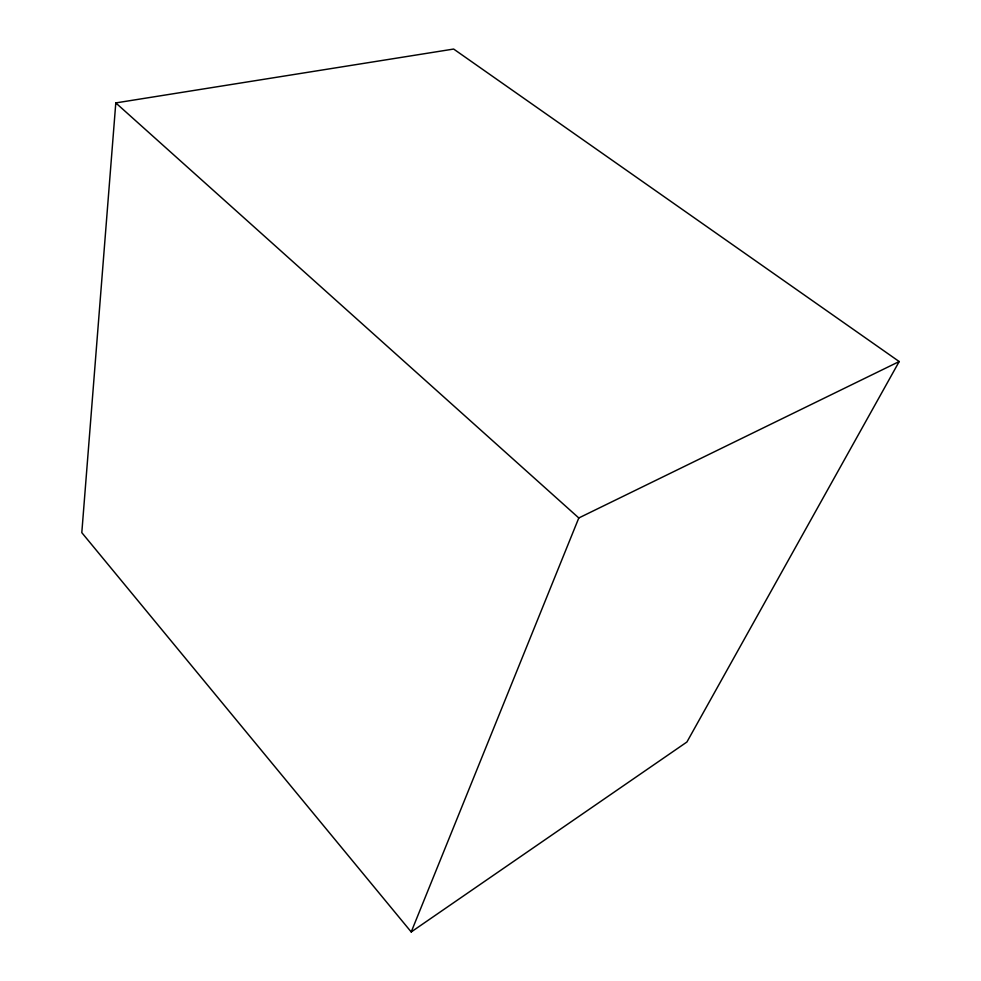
<?xml version="1.0" encoding="UTF-8"?>
<svg xmlns="http://www.w3.org/2000/svg" width="981" height="981" viewBox="0 0 981 981"><rect width="100%" height="100%" fill="white"/><g stroke="black" fill="none" stroke-linecap="round" stroke-linejoin="round"><path stroke-width="1.47" d="M115.795 102.919L81.803 532.646L411.211 931.95L686.921 742.004L899.197 361.548L453.651 49.05L115.795 102.919L578.802 517.968L899.197 361.548M411.211 931.95L578.802 517.968"/></g></svg>
